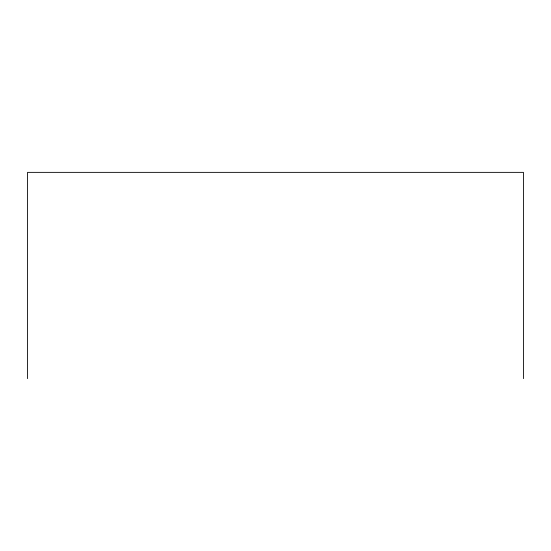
<?xml version="1.0" encoding="UTF-8"?>
<svg xmlns="http://www.w3.org/2000/svg" width="551" height="551" viewBox="0 0 551 551"><rect width="100%" height="100%" fill="white"/><g stroke="black" fill="none" stroke-linecap="round" stroke-linejoin="round"><path stroke-width="0.83" d="M523.45 378.633L523.45 172.367L27.55 172.367L27.55 378.633"/></g></svg>
